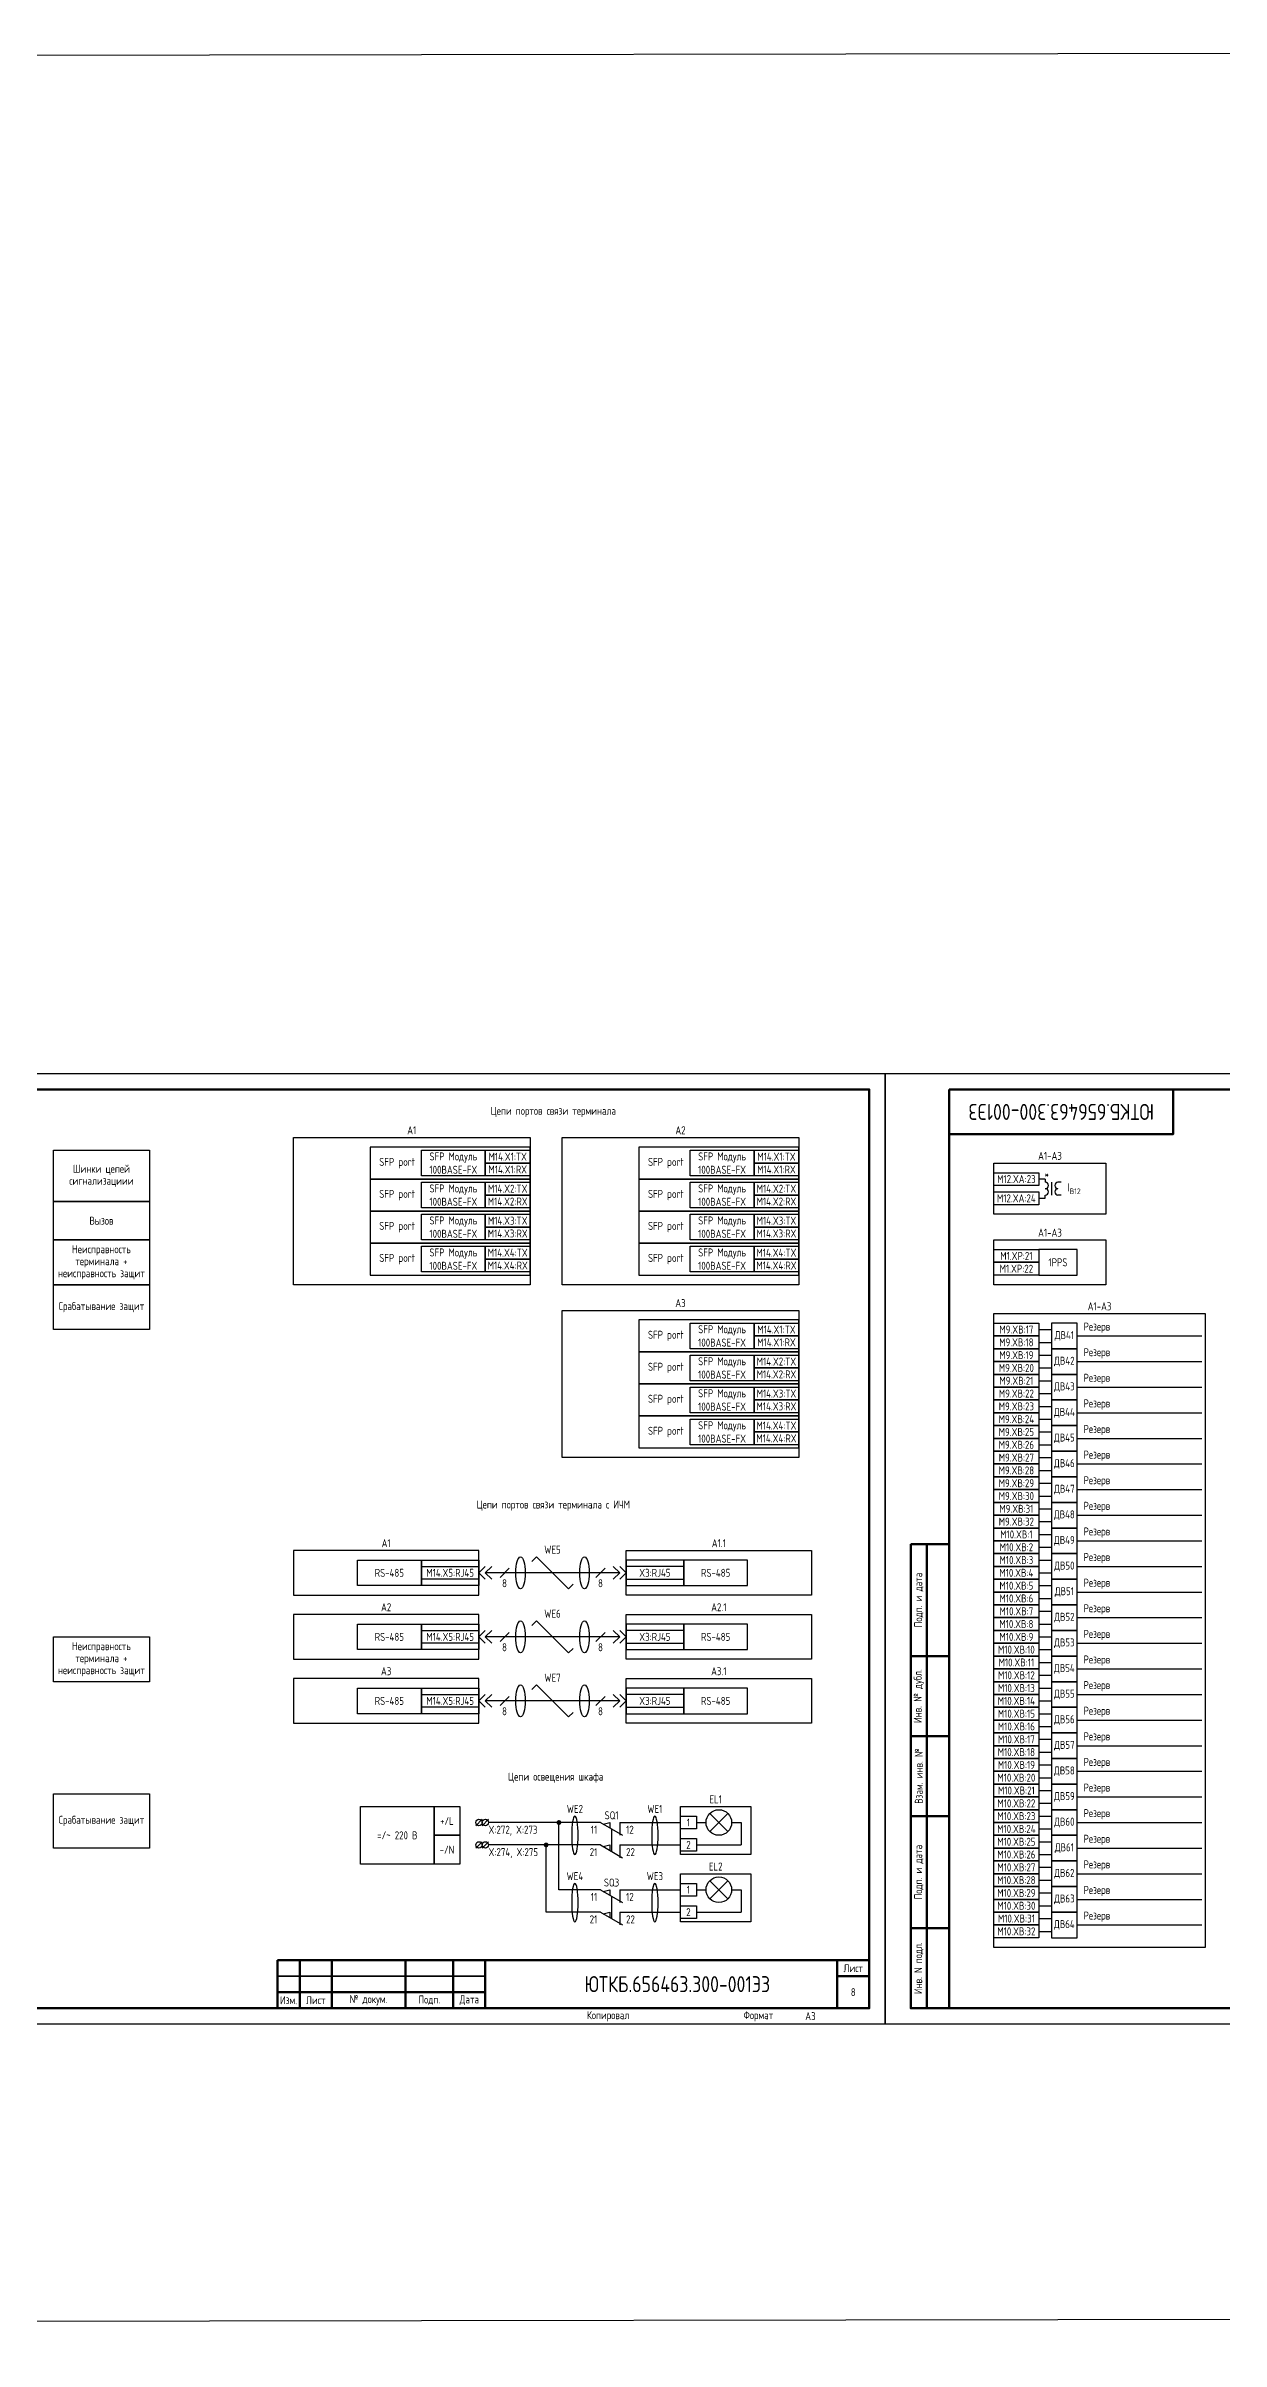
# Model space of a CAD drawing. Header units: millimetres. Extents: x -1245 to 5086, y -99 to 618.
# Drawn here: x 3098 to 3465, y -99 to 618 of the extents above; entities that cross this region are included whole.
import ezdxf

# ---------------------------------------------------------------- set-up
doc = ezdxf.new("R2010")
doc.units = ezdxf.units.MM
doc.styles.add('Gost_type_A', font='GOST_A.TTF')

# ---------------------------------------------------------------- blocks, each defined once
blk = doc.blocks.new('Формат_А3')
blk.add_lwpolyline([(-420, 297), (0, 297), (0, 0), (-420, 0)], close=True)
at = {"lineweight": 50}
blk.add_lwpolyline([(-400, 292), (-5, 292), (-5, 5), (-400, 5)], close=True, dxfattribs=at)
blk = doc.blocks.new('Штамп малый нижний')
at = {"lineweight": 50}
for points in [[(-185, 15), (-178, 15), (-178, 5), (-185, 5)], [(-178, 15), (-168, 15), (-168, 5), (-178, 5)], [(-168, 15), (-145, 15), (-145, 5), (-168, 5)], [(-145, 15), (-130, 15), (-130, 5), (-145, 5)], [(-130, 15), (-120, 15), (-120, 5), (-130, 5)], [(-120, 15), (-10, 15), (-10, 0), (-120, 0)], [(-10, 15), (0, 15), (0, 10), (-10, 10)], [(-10, 10), (0, 10), (0, 0), (-10, 0)], [(-185, 5), (-178, 5), (-178, 0), (-185, 0)], [(-178, 5), (-168, 5), (-168, 0), (-178, 0)], [(-168, 5), (-145, 5), (-145, 0), (-168, 0)], [(-145, 5), (-130, 5), (-130, 0), (-145, 0)], [(-130, 5), (-120, 5), (-120, 0), (-130, 0)]]:
    blk.add_lwpolyline(points, close=True, dxfattribs=at)
for points in [[(-185, 15), (-178, 15), (-178, 10), (-185, 10)], [(-178, 15), (-168, 15), (-168, 10), (-178, 10)], [(-168, 15), (-145, 15), (-145, 10), (-168, 10)], [(-145, 15), (-130, 15), (-130, 10), (-145, 10)], [(-130, 15), (-120, 15), (-120, 10), (-130, 10)], [(-185, 10), (-178, 10), (-178, 5), (-185, 5)], [(-178, 10), (-168, 10), (-168, 5), (-178, 5)], [(-168, 10), (-145, 10), (-145, 5), (-168, 5)], [(-145, 10), (-130, 10), (-130, 5), (-145, 5)], [(-130, 10), (-120, 10), (-120, 5), (-130, 5)]]:
    blk.add_lwpolyline(points, close=True)
at = {"char_height": 2.5, "style": 'Gost_type_A'}
for s, insert, width, attachment_point in [('Лист', (-5, 12.5), 10, 5), ('Изм.', (-181.5, 2.5), 7, 5), ('Лист', (-173, 2.5), 10, 5), ('№ докум.', (-156.5, 2.5), 23, 5), ('Подп.', (-137.5, 2.5), 15, 5), ('Дата', (-125, 2.5), 10, 5), ('Копировал', (-75, -2.53), 13.1202, 6), ('Формат', (-30, -2.53), 13.1202, 6)]:
    blk.add_mtext(s, dxfattribs=dict(at, insert=insert, width=width, attachment_point=attachment_point))
blk = doc.blocks.new('Штамп угловой верхний')
at = {"lineweight": 50}
blk.add_lwpolyline([(0, 0), (70, 0), (70, -14), (0, -14)], close=True, dxfattribs=at)
blk = doc.blocks.new('Штамп левый нижний')
at = {"lineweight": 50}
for points in [[(-12, 145), (-7, 145), (-7, 110), (-12, 110)], [(-7, 145), (0, 145), (0, 110), (-7, 110)], [(-12, 110), (-7, 110), (-7, 85), (-12, 85)], [(-7, 110), (0, 110), (0, 85), (-7, 85)], [(-12, 85), (-7, 85), (-7, 60), (-12, 60)], [(-7, 85), (0, 85), (0, 60), (-7, 60)], [(-12, 60), (-7, 60), (-7, 25), (-12, 25)], [(-7, 60), (0, 60), (0, 25), (-7, 25)], [(-12, 25), (-7, 25), (-7, 0), (-12, 0)], [(-7, 25), (0, 25), (0, 0), (-7, 0)]]:
    blk.add_lwpolyline(points, close=True, dxfattribs=at)
at = {"char_height": 2.5, "attachment_point": 5, "rotation": 90, "style": 'Gost_type_A'}
for s, insert, width in [('Подп. и дата', (-9.5, 127.5), 35), ('Инв. № дубл.', (-9.5, 97.5), 25), ('Взам. инв. №', (-9.5, 72.5), 25), ('Подп. и дата', (-9.5, 42.5), 35), ('Инв. N подл.', (-9.5, 12.5), 25)]:
    blk.add_mtext(s, dxfattribs=dict(at, insert=insert, width=width))
blk = doc.blocks.new('POINT')
at = {"const_width": 0.75}
blk.add_lwpolyline([(-0.375, 0, 1), (0.375, 0, 1)], format="xyb", close=True, dxfattribs=at)

msp = doc.modelspace()

# ---------------------------------------------------------------- linework, layer by layer
for p, q in [((3410, 264), (3408, 264)), ((3408, 258), (3410, 258)), ((3408, 217), (3412, 217)), ((3408, 213), (3412, 213)), ((3408, 209), (3412, 209)), ((3420, 215), (3459, 215)), ((3408, 205), (3412, 205)), ((3408, 201), (3412, 201)), ((3420, 207), (3459, 207)), ((3408, 197), (3412, 197)), ((3420, 199), (3459, 199)), ((3408, 193), (3412, 193)), ((3408, 189), (3412, 189)), ((3420, 191), (3459, 191)), ((3408, 185), (3412, 185)), ((3408, 181), (3412, 181)), ((3420, 183), (3459, 183)), ((3408, 177), (3412, 177)), ((3408, 173), (3412, 173)), ((3420, 175), (3459, 175)), ((3408, 169), (3412, 169)), ((3408, 165), (3412, 165)), ((3420, 167), (3459, 167)), ((3408, 161), (3412, 161)), ((3420, 159), (3459, 159)), ((3408, 157), (3412, 157)), ((3408, 153), (3412, 153)), ((3420, 151), (3459, 151)), ((3249.53, 144.53), (3251, 146)), ((3251, 146), (3261, 136)), ((3408, 149), (3412, 149)), ((3408, 145), (3412, 145)), ((3233, 141), (3235, 143)), ((3233, 141), (3235, 143)), ((3233, 141), (3235, 139)), ((3233, 141), (3235, 139)), ((3235, 141), (3237, 143)), ((3235, 141), (3237, 143)), ((3277, 141), (3235, 141)), ((3235, 141), (3237, 139)), ((3235, 141), (3237, 139)), ((3242.41, 142.41), (3239.59, 139.59)), ((3261, 136), (3262.41, 137.41)), ((3272.41, 142.41), (3269.59, 139.59)), ((3277, 141), (3275, 143)), ((3277, 141), (3275, 143)), ((3277, 141), (3275, 139)), ((3277, 141), (3275, 139)), ((3279, 141), (3277, 143)), ((3279, 141), (3277, 143)), ((3279, 141), (3277, 139)), ((3279, 141), (3277, 139)), ((3408, 141), (3412, 141)), ((3408, 137), (3412, 137)), ((3420, 143), (3459, 143)), ((3408, 133), (3412, 133)), ((3420, 135), (3459, 135)), ((3233, 121), (3235, 123)), ((3233, 121), (3235, 123)), ((3235, 121), (3237, 123)), ((3235, 121), (3237, 123)), ((3242.41, 122.41), (3239.59, 119.59)), ((3249.53, 124.53), (3251, 126)), ((3251, 126), (3261, 116)), ((3272.41, 122.41), (3269.59, 119.59)), ((3277, 121), (3275, 123)), ((3277, 121), (3275, 123)), ((3279, 121), (3277, 123)), ((3279, 121), (3277, 123)), ((3408, 129), (3412, 129)), ((3408, 125), (3412, 125)), ((3420, 127), (3459, 127)), ((3233, 121), (3235, 119)), ((3233, 121), (3235, 119)), ((3277, 121), (3235, 121)), ((3235, 121), (3237, 119)), ((3235, 121), (3237, 119)), ((3261, 116), (3262.41, 117.41)), ((3277, 121), (3275, 119)), ((3277, 121), (3275, 119)), ((3279, 121), (3277, 119)), ((3279, 121), (3277, 119)), ((3408, 121), (3412, 121)), ((3408, 117), (3412, 117)), ((3420, 119), (3459, 119)), ((3408, 113), (3412, 113)), ((3408, 109), (3412, 109)), ((3420, 111), (3459, 111)), ((3233, 101), (3235, 103)), ((3233, 101), (3235, 103)), ((3233, 101), (3235, 99)), ((3233, 101), (3235, 99)), ((3235, 101), (3237, 103)), ((3235, 101), (3237, 103)), ((3277, 101), (3235, 101)), ((3235, 101), (3237, 99)), ((3235, 101), (3237, 99)), ((3242.41, 102.41), (3239.59, 99.59)), ((3249.53, 104.53), (3251, 106)), ((3251, 106), (3261, 96)), ((3272.41, 102.41), (3269.59, 99.59)), ((3277, 101), (3275, 103)), ((3277, 101), (3275, 103)), ((3277, 101), (3275, 99)), ((3277, 101), (3275, 99)), ((3279, 101), (3277, 103)), ((3279, 101), (3277, 103)), ((3279, 101), (3277, 99)), ((3279, 101), (3277, 99)), ((3408, 105), (3412, 105)), ((3408, 101), (3412, 101)), ((3420, 103), (3459, 103)), ((3261, 96), (3262.41, 97.41)), ((3408, 97), (3412, 97)), ((3420, 95), (3459, 95)), ((3408, 93), (3412, 93)), ((3408, 89), (3412, 89)), ((3420, 87), (3459, 87)), ((3408, 85), (3412, 85)), ((3408, 81), (3412, 81)), ((3420, 79), (3459, 79)), ((3408, 77), (3412, 77)), ((3408, 73), (3412, 73)), ((3305.17, 65.83), (3310.83, 60.17)), ((3310.83, 65.83), (3305.17, 60.17)), ((3408, 69), (3412, 69)), ((3408, 65), (3412, 65)), ((3420, 71), (3459, 71)), ((3234.01, 64), (3232.01, 62)), ((3236.01, 64), (3234.01, 62)), ((3271, 63), (3236.01, 63)), ((3258, 42), (3258, 63)), ((3271, 63), (3277.92, 59)), ((3271.87, 62.5), (3273.87, 63)), ((3273.87, 63), (3273.87, 61.34)), ((3277, 63), (3277, 59)), ((3277, 63), (3296, 63)), ((3301, 63), (3304, 63)), ((3312, 63), (3315, 63)), ((3315, 63), (3315, 56)), ((3408, 61), (3412, 61)), ((3420, 63), (3459, 63)), ((3234.01, 57), (3232.01, 55)), ((3236.01, 57), (3234.01, 55)), ((3271, 56), (3236.01, 56)), ((3254, 35), (3254, 56)), ((3271, 56), (3277.92, 52)), ((3271.87, 55.5), (3273.87, 56)), ((3273.87, 56), (3273.87, 54.34)), ((3277, 56), (3277, 52)), ((3277, 56), (3296, 56)), ((3301, 56), (3315, 56)), ((3408, 57), (3412, 57)), ((3408, 53), (3412, 53)), ((3420, 55), (3459, 55)), ((3305.17, 44.83), (3310.83, 39.17)), ((3310.83, 44.83), (3305.17, 39.17)), ((3408, 49), (3412, 49)), ((3408, 45), (3412, 45)), ((3420, 47), (3459, 47)), ((3271, 42), (3258, 42)), ((3271, 42), (3277.92, 38)), ((3271.87, 41.5), (3273.87, 42)), ((3273.87, 42), (3273.87, 40.34)), ((3277, 42), (3277, 38)), ((3277, 42), (3296, 42)), ((3301, 42), (3304, 42)), ((3312, 42), (3315, 42)), ((3315, 42), (3315, 35)), ((3408, 41), (3412, 41)), ((3408, 37), (3412, 37)), ((3420, 39), (3459, 39)), ((3271, 35), (3254, 35)), ((3271, 35), (3277.92, 31)), ((3271.87, 34.5), (3273.87, 35)), ((3273.87, 35), (3273.87, 33.34)), ((3277, 35), (3277, 31)), ((3277, 35), (3296, 35)), ((3301, 35), (3315, 35)), ((3408, 33), (3412, 33)), ((3408, 29), (3412, 29)), ((3420, 31), (3459, 31))]:
    msp.add_line(p, q)
at = {"ltscale": 4}
for p, q in [((3410, 264), (3410, 263)), ((3410, 263.5), (3410, 263)), ((3410, 258), (3410, 259)), ((3412, 263), (3412, 259)), ((3412, 263), (3412, 259)), ((3415, 263), (3414, 263)), ((3415, 263), (3414, 263)), ((3415, 259), (3414, 259)), ((3415, 259), (3414, 259))]:
    msp.add_line(p, q, dxfattribs=at)
at = {"ltscale": 0.5}
for p, q in [((3274.46, 61), (3274.46, 54)), ((3274.46, 40), (3274.46, 33))]:
    msp.add_line(p, q, dxfattribs=at)
at = {"color": 3}
msp.add_lwpolyline([(-1245, 609), (5086, 618), (5086, -90), (-1245, -99)], close=True, dxfattribs=at)
for points in [[(3130, 257), (3100, 257), (3100, 273), (3130, 273)], [(3175, 277), (3249, 277), (3249, 231), (3175, 231)], [(3199, 264), (3249, 264), (3249, 274), (3199, 274)], [(3215, 273), (3235, 273), (3235, 265), (3215, 265)], [(3235, 273), (3249, 273), (3249, 269), (3235, 269)], [(3259, 277), (3333, 277), (3333, 231), (3259, 231)], [(3283, 264), (3333, 264), (3333, 274), (3283, 274)], [(3299, 273), (3319, 273), (3319, 265), (3299, 265)], [(3319, 273), (3333, 273), (3333, 269), (3319, 269)], [(3235, 269), (3249, 269), (3249, 265), (3235, 265)], [(3319, 269), (3333, 269), (3333, 265), (3319, 265)], [(3394, 269), (3429, 269), (3429, 253), (3394, 253)], [(3394, 266), (3408, 266), (3408, 262), (3394, 262)], [(3199, 254), (3249, 254), (3249, 264), (3199, 264)], [(3215, 263), (3235, 263), (3235, 255), (3215, 255)], [(3235, 263), (3249, 263), (3249, 259), (3235, 259)], [(3235, 259), (3249, 259), (3249, 255), (3235, 255)], [(3283, 254), (3333, 254), (3333, 264), (3283, 264)], [(3299, 263), (3319, 263), (3319, 255), (3299, 255)], [(3319, 263), (3333, 263), (3333, 259), (3319, 259)], [(3319, 259), (3333, 259), (3333, 255), (3319, 255)], [(3394, 260), (3408, 260), (3408, 256), (3394, 256)], [(3130, 245), (3100, 245), (3100, 257), (3130, 257)], [(3199, 244), (3249, 244), (3249, 254), (3199, 254)], [(3215, 253), (3235, 253), (3235, 245), (3215, 245)], [(3235, 253), (3249, 253), (3249, 249), (3235, 249)], [(3283, 244), (3333, 244), (3333, 254), (3283, 254)], [(3299, 253), (3319, 253), (3319, 245), (3299, 245)], [(3319, 253), (3333, 253), (3333, 249), (3319, 249)], [(3130, 231), (3100, 231), (3100, 245), (3130, 245)], [(3199, 234), (3249, 234), (3249, 244), (3199, 244)], [(3235, 249), (3249, 249), (3249, 245), (3235, 245)], [(3283, 234), (3333, 234), (3333, 244), (3283, 244)], [(3319, 249), (3333, 249), (3333, 245), (3319, 245)], [(3394, 245), (3429, 245), (3429, 231), (3394, 231)], [(3215, 243), (3235, 243), (3235, 235), (3215, 235)], [(3235, 243), (3249, 243), (3249, 239), (3235, 239)], [(3235, 239), (3249, 239), (3249, 235), (3235, 235)], [(3299, 243), (3319, 243), (3319, 235), (3299, 235)], [(3319, 243), (3333, 243), (3333, 239), (3319, 239)], [(3319, 239), (3333, 239), (3333, 235), (3319, 235)], [(3394, 242), (3408, 242), (3408, 238), (3394, 238)], [(3394, 238), (3408, 238), (3408, 234), (3394, 234)], [(3130, 217), (3100, 217), (3100, 231), (3130, 231)], [(3259, 223), (3333, 223), (3333, 177), (3259, 177)], [(3283, 210), (3333, 210), (3333, 220), (3283, 220)], [(3299, 219), (3319, 219), (3319, 211), (3299, 211)], [(3319, 219), (3333, 219), (3333, 215), (3319, 215)], [(3394, 222), (3460, 222), (3460, 24), (3394, 24)], [(3394, 219), (3408, 219), (3408, 215), (3394, 215)], [(3283, 200), (3333, 200), (3333, 210), (3283, 210)], [(3299, 209), (3319, 209), (3319, 201), (3299, 201)], [(3319, 215), (3333, 215), (3333, 211), (3319, 211)], [(3319, 209), (3333, 209), (3333, 205), (3319, 205)], [(3394, 215), (3408, 215), (3408, 211), (3394, 211)], [(3394, 211), (3408, 211), (3408, 207), (3394, 207)], [(3319, 205), (3333, 205), (3333, 201), (3319, 201)], [(3394, 207), (3408, 207), (3408, 203), (3394, 203)], [(3394, 203), (3408, 203), (3408, 199), (3394, 199)], [(3283, 190), (3333, 190), (3333, 200), (3283, 200)], [(3299, 199), (3319, 199), (3319, 191), (3299, 191)], [(3319, 199), (3333, 199), (3333, 195), (3319, 195)], [(3319, 195), (3333, 195), (3333, 191), (3319, 191)], [(3394, 199), (3408, 199), (3408, 195), (3394, 195)], [(3394, 195), (3408, 195), (3408, 191), (3394, 191)], [(3283, 180), (3333, 180), (3333, 190), (3283, 190)], [(3299, 189), (3319, 189), (3319, 181), (3299, 181)], [(3319, 189), (3333, 189), (3333, 185), (3319, 185)], [(3394, 191), (3408, 191), (3408, 187), (3394, 187)], [(3394, 187), (3408, 187), (3408, 183), (3394, 183)], [(3319, 185), (3333, 185), (3333, 181), (3319, 181)], [(3394, 183), (3408, 183), (3408, 179), (3394, 179)], [(3394, 179), (3408, 179), (3408, 175), (3394, 175)], [(3394, 175), (3408, 175), (3408, 171), (3394, 171)], [(3394, 171), (3408, 171), (3408, 167), (3394, 167)], [(3394, 167), (3408, 167), (3408, 163), (3394, 163)], [(3394, 163), (3408, 163), (3408, 159), (3394, 159)], [(3394, 159), (3408, 159), (3408, 155), (3394, 155)], [(3394, 155), (3408, 155), (3408, 151), (3394, 151)], [(3394, 151), (3408, 151), (3408, 147), (3394, 147)], [(3175, 134), (3233, 134), (3233, 148), (3175, 148)], [(3195, 145), (3215, 145), (3215, 137), (3195, 137)], [(3215, 145), (3233, 145), (3233, 137), (3215, 137)], [(3337, 134), (3279, 134), (3279, 148), (3337, 148)], [(3297, 145), (3279, 145), (3279, 137), (3297, 137)], [(3317, 145), (3297, 145), (3297, 137), (3317, 137)], [(3394, 147), (3408, 147), (3408, 143), (3394, 143)], [(3215, 143), (3233, 143), (3233, 139), (3215, 139)], [(3297, 143), (3279, 143), (3279, 139), (3297, 139)], [(3394, 143), (3408, 143), (3408, 139), (3394, 139)], [(3394, 139), (3408, 139), (3408, 135), (3394, 135)], [(3394, 135), (3408, 135), (3408, 131), (3394, 131)], [(3394, 131), (3408, 131), (3408, 127), (3394, 127)], [(3175, 114), (3233, 114), (3233, 128), (3175, 128)], [(3195, 125), (3215, 125), (3215, 117), (3195, 117)], [(3215, 125), (3233, 125), (3233, 117), (3215, 117)], [(3215, 123), (3233, 123), (3233, 119), (3215, 119)], [(3337, 114), (3279, 114), (3279, 128), (3337, 128)], [(3297, 125), (3279, 125), (3279, 117), (3297, 117)], [(3297, 123), (3279, 123), (3279, 119), (3297, 119)], [(3317, 125), (3297, 125), (3297, 117), (3317, 117)], [(3394, 127), (3408, 127), (3408, 123), (3394, 123)], [(3394, 123), (3408, 123), (3408, 119), (3394, 119)], [(3130, 107), (3100, 107), (3100, 121), (3130, 121)], [(3394, 119), (3408, 119), (3408, 115), (3394, 115)], [(3394, 115), (3408, 115), (3408, 111), (3394, 111)], [(3175, 94), (3233, 94), (3233, 108), (3175, 108)], [(3337, 94), (3279, 94), (3279, 108), (3337, 108)], [(3394, 111), (3408, 111), (3408, 107), (3394, 107)], [(3195, 105), (3215, 105), (3215, 97), (3195, 97)], [(3215, 105), (3233, 105), (3233, 97), (3215, 97)], [(3215, 103), (3233, 103), (3233, 99), (3215, 99)], [(3297, 105), (3279, 105), (3279, 97), (3297, 97)], [(3297, 103), (3279, 103), (3279, 99), (3297, 99)], [(3317, 105), (3297, 105), (3297, 97), (3317, 97)], [(3394, 107), (3408, 107), (3408, 103), (3394, 103)], [(3394, 103), (3408, 103), (3408, 99), (3394, 99)], [(3394, 99), (3408, 99), (3408, 95), (3394, 95)], [(3394, 95), (3408, 95), (3408, 91), (3394, 91)], [(3394, 91), (3408, 91), (3408, 87), (3394, 87)], [(3394, 87), (3408, 87), (3408, 83), (3394, 83)], [(3394, 83), (3408, 83), (3408, 79), (3394, 79)], [(3394, 79), (3408, 79), (3408, 75), (3394, 75)], [(3130, 55), (3100, 55), (3100, 72), (3130, 72)], [(3394, 75), (3408, 75), (3408, 71), (3394, 71)], [(3219, 50), (3196, 50), (3196, 68), (3219, 68)], [(3227, 59), (3219, 59), (3219, 68), (3227, 68)], [(3296, 68), (3318, 68), (3318, 53), (3296, 53)], [(3296, 65), (3301, 65), (3301, 61), (3296, 61)], [(3394, 71), (3408, 71), (3408, 67), (3394, 67)], [(3394, 67), (3408, 67), (3408, 63), (3394, 63)], [(3227, 50), (3219, 50), (3219, 59), (3227, 59)], [(3296, 58), (3301, 58), (3301, 54), (3296, 54)], [(3394, 63), (3408, 63), (3408, 59), (3394, 59)], [(3394, 59), (3408, 59), (3408, 55), (3394, 55)], [(3394, 55), (3408, 55), (3408, 51), (3394, 51)], [(3394, 51), (3408, 51), (3408, 47), (3394, 47)], [(3296, 47), (3318, 47), (3318, 32), (3296, 32)], [(3296, 44), (3301, 44), (3301, 40), (3296, 40)], [(3394, 47), (3408, 47), (3408, 43), (3394, 43)], [(3296, 37), (3301, 37), (3301, 33), (3296, 33)], [(3394, 43), (3408, 43), (3408, 39), (3394, 39)], [(3394, 39), (3408, 39), (3408, 35), (3394, 35)], [(3394, 35), (3408, 35), (3408, 31), (3394, 31)], [(3394, 31), (3408, 31), (3408, 27), (3394, 27)]]:
    msp.add_lwpolyline(points, close=True)
at = {"ltscale": 4}
for points in [[(3408, 234), (3420, 234), (3420, 242), (3408, 242)], [(3412, 211), (3420, 211), (3420, 219), (3412, 219)], [(3412, 203), (3420, 203), (3420, 211), (3412, 211)], [(3412, 195), (3420, 195), (3420, 203), (3412, 203)], [(3412, 187), (3420, 187), (3420, 195), (3412, 195)], [(3412, 179), (3420, 179), (3420, 187), (3412, 187)], [(3412, 171), (3420, 171), (3420, 179), (3412, 179)], [(3412, 163), (3420, 163), (3420, 171), (3412, 171)], [(3412, 155), (3420, 155), (3420, 163), (3412, 163)], [(3412, 147), (3420, 147), (3420, 155), (3412, 155)], [(3412, 139), (3420, 139), (3420, 147), (3412, 147)], [(3412, 131), (3420, 131), (3420, 139), (3412, 139)], [(3412, 123), (3420, 123), (3420, 131), (3412, 131)], [(3412, 115), (3420, 115), (3420, 123), (3412, 123)], [(3412, 107), (3420, 107), (3420, 115), (3412, 115)], [(3412, 99), (3420, 99), (3420, 107), (3412, 107)], [(3412, 91), (3420, 91), (3420, 99), (3412, 99)], [(3412, 83), (3420, 83), (3420, 91), (3412, 91)], [(3412, 75), (3420, 75), (3420, 83), (3412, 83)], [(3412, 67), (3420, 67), (3420, 75), (3412, 75)], [(3412, 59), (3420, 59), (3420, 67), (3412, 67)], [(3412, 51), (3420, 51), (3420, 59), (3412, 59)], [(3412, 43), (3420, 43), (3420, 51), (3412, 51)], [(3412, 35), (3420, 35), (3420, 43), (3412, 43)], [(3412, 27), (3420, 27), (3420, 35), (3412, 35)]]:
    msp.add_lwpolyline(points, close=True, dxfattribs=at)
for centre, radius in [((3308, 63), 4), ((3233.01, 63), 1), ((3235.01, 63), 1), ((3233.01, 56), 1), ((3235.01, 56), 1), ((3308, 42), 4)]:
    msp.add_circle(centre, radius)
for centre, start, end in [((3410, 262), 270, 90), ((3410, 262), 270, 90), ((3410, 260), 270, 90), ((3410, 260), 270, 90), ((3414, 262), 90, 270), ((3414, 262), 90, 270), ((3414, 260), 90, 270), ((3414, 260), 90, 270)]:
    msp.add_arc(centre, 1, start, end, dxfattribs=at)
for centre in [(3246, 141), (3266, 141), (3246, 121), (3266, 121), (3246, 101), (3266, 101)]:
    msp.add_ellipse(centre, major_axis=(0, -5), ratio=0.293778)
at = {"extrusion": (0, 0, -1)}
for centre in [(3263, 59), (3288, 59), (3263, 38), (3288, 38)]:
    msp.add_ellipse(centre, major_axis=(0, -6), ratio=0.166667, dxfattribs=at)

# ---------------------------------------------------------------- block references
for name, p in [('Формат_А3', (3360, 0)), ('Формат_А3', (3780, 0)), ('Штамп угловой верхний', (3380, 292)), ('Штамп левый нижний', (3380, 5)), ('POINT', (3258, 63)), ('POINT', (3254, 56)), ('Штамп малый нижний', (3355, 5))]:
    msp.add_blockref(name, p)

# ---------------------------------------------------------------- texts
at = {"insert": (3415, 285), "char_height": 5, "width": 70, "attachment_point": 5, "rotation": 180, "style": 'Gost_type_A'}
msp.add_mtext('ЮТКБ.656463.300-001Э3', dxfattribs=at)
at = {"char_height": 2.5, "line_spacing_factor": 0.9, "style": 'Gost_type_A'}
for s, insert, width, attachment_point in [('A1', (3212, 278), 74.0002, 8), ('Цепи портов связи терминала', (3256.25, 285), 197.5, 5), ('A2', (3296, 278), 74.0002, 8), ('A1-A3', (3411.5, 270), 35, 8), ('Шинки цепей сигнализациии', (3115, 265), 29.9999, 5), ('Вызов', (3115, 251), 29.9999, 5), ('A1-A3', (3411.5, 246), 35, 8), ('Неисправность терминала + неисправность защит', (3115, 238), 29.9999, 5), ('Срабатывание защит', (3115, 224), 29.9999, 5), ('A3', (3296, 224), 74.0002, 8), ('A1-A3', (3427, 223), 66, 8), ('Цепи портов связи терминала с ИЧМ', (3256.25, 162), 197.5, 5), ('A1', (3204, 149), 58.0002, 8), ('A1.1', (3308, 149), 58.0002, 8), ('A2', (3204, 129), 58.0002, 8), ('A2.1', (3308, 129), 58.0002, 8), ('Неисправность терминала + неисправность защит', (3115, 114), 29.9999, 5), ('A3', (3204, 109), 58.0002, 8), ('A3.1', (3308, 109), 58.0002, 8), ('Цепи освещения шкафа', (3257, 77), 122, 5), ('Срабатывание защит', (3115, 63.5), 29.9999, 5), ('+/L', (3223, 63.5), 8, 5), ('EL1', (3307, 69), 21.9942, 8), ('=/~ 220 В', (3207.5, 59), 23, 5), ('X:272, X:273', (3236.01, 62), 17.9949, 1), ('-/N', (3223, 54.5), 8, 5), ('X:274, X:275', (3236.01, 55), 17.9949, 1), ('EL2', (3307, 48), 21.9942, 8)]:
    msp.add_mtext(s, dxfattribs=dict(at, insert=insert, width=width, attachment_point=attachment_point))
at = {"style": 'Gost_type_A'}
for s, insert, char_height, width, attachment_point in [('SFP port', (3213, 269), 2.5, 20, 6), ('SFP Mодуль 100BASE-FX', (3225, 269), 2.5, 19.9998, 5), ('M14.X1:RX', (3242, 267), 2.5, 14, 5), ('M14.X1:TX', (3242, 271), 2.5, 14, 5), ('SFP port', (3297, 269), 2.5, 20, 6), ('SFP Mодуль 100BASE-FX', (3309, 269), 2.5, 19.9998, 5), ('M14.X1:RX', (3326, 267), 2.5, 14, 5), ('M14.X1:TX', (3326, 271), 2.5, 14, 5), ('*', (3410.5, 265.5), 2.5, 3, 5), ('SFP port', (3213, 259), 2.5, 20, 6), ('SFP Mодуль 100BASE-FX', (3225, 259), 2.5, 19.9998, 5), ('M14.X2:RX', (3242, 257), 2.5, 14, 5), ('M14.X2:TX', (3242, 261), 2.5, 14, 5), ('SFP port', (3297, 259), 2.5, 20, 6), ('SFP Mодуль 100BASE-FX', (3309, 259), 2.5, 19.9998, 5), ('M14.X2:RX', (3326, 257), 2.5, 14, 5), ('M14.X2:TX', (3326, 261), 2.5, 14, 5), ('M12.XA:24', (3400.99, 257.99), 2.5, 14.018, 5), ('M12.XA:23', (3401, 264), 2.5, 14, 5), ('\\A1;I{\\H0.7x;\\S^ В12;}', (3417, 261), 2.5, 8, 4), ('SFP Mодуль 100BASE-FX', (3225, 249), 2.5, 19.9998, 5), ('M14.X3:TX', (3242, 251), 2.5, 14, 5), ('SFP Mодуль 100BASE-FX', (3309, 249), 2.5, 19.9998, 5), ('M14.X3:TX', (3326, 251), 2.5, 14, 5), ('SFP port', (3213, 249), 2.5, 20, 6), ('M14.X3:RX', (3242, 247), 2.5, 14, 5), ('SFP port', (3297, 249), 2.5, 20, 6), ('M14.X3:RX', (3326, 247), 2.5, 14, 5), ('SFP port', (3213, 239), 2.5, 20, 6), ('SFP Mодуль 100BASE-FX', (3225, 239), 2.5, 19.9998, 5), ('M14.X4:RX', (3242, 237), 2.5, 14, 5), ('M14.X4:TX', (3242, 241), 2.5, 14, 5), ('SFP port', (3297, 239), 2.5, 20, 6), ('SFP Mодуль 100BASE-FX', (3309, 239), 2.5, 19.9998, 5), ('M14.X4:RX', (3326, 237), 2.5, 14, 5), ('M14.X4:TX', (3326, 241), 2.5, 14, 5), ('M1.XP:22', (3401, 236), 2.5, 14, 5), ('M1.XP:21', (3401, 240), 2.5, 14, 5), ('1PPS', (3414, 238), 2.5, 12, 5), ('SFP port', (3297, 215), 2.5, 20, 6), ('SFP Mодуль 100BASE-FX', (3309, 215), 2.5, 19.9998, 5), ('M14.X1:TX', (3326, 217), 2.5, 14, 5), ('M9.XВ:17', (3401, 217), 2.5, 14, 5), ('ДВ41', (3416, 215), 2.5, 7.9998, 5), ('Резерв', (3422, 216), 2.5, 37, 7), ('SFP Mодуль 100BASE-FX', (3309, 205), 2.5, 19.9998, 5), ('M14.X2:TX', (3326, 207), 2.5, 14, 5), ('M14.X1:RX', (3326, 213), 2.5, 14, 5), ('M9.XВ:18', (3401, 213), 2.5, 14, 5), ('M9.XВ:19', (3401, 209), 2.5, 14, 5), ('ДВ42', (3416, 207), 2.5, 7.9998, 5), ('Резерв', (3422, 208), 2.5, 37, 7), ('SFP port', (3297, 205), 2.5, 20, 6), ('M14.X2:RX', (3326, 203), 2.5, 14, 5), ('M9.XВ:20', (3401, 205), 2.5, 14, 5), ('M9.XВ:21', (3401, 201), 2.5, 14, 5), ('Резерв', (3422, 200), 2.5, 37, 7), ('SFP port', (3297, 195), 2.5, 20, 6), ('SFP Mодуль 100BASE-FX', (3309, 195), 2.5, 19.9998, 5), ('M14.X3:RX', (3326, 193), 2.5, 14, 5), ('M14.X3:TX', (3326, 197), 2.5, 14, 5), ('M9.XВ:23', (3401, 193), 2.5, 14, 5), ('M9.XВ:22', (3401, 197), 2.5, 14, 5), ('ДВ43', (3416, 199), 2.5, 7.9998, 5), ('Резерв', (3422, 192), 2.5, 37, 7), ('SFP port', (3297, 185), 2.5, 20, 6), ('SFP Mодуль 100BASE-FX', (3309, 185), 2.5, 19.9998, 5), ('M14.X4:TX', (3326, 187), 2.5, 14, 5), ('M9.XВ:24', (3401, 189), 2.5, 14, 5), ('ДВ44', (3416, 191), 2.5, 7.9998, 5), ('Резерв', (3422, 184), 2.5, 37, 7), ('M14.X4:RX', (3326, 183), 2.5, 14, 5), ('M9.XВ:25', (3401, 185), 2.5, 14, 5), ('M9.XВ:26', (3401, 181), 2.5, 14, 5), ('ДВ45', (3416, 183), 2.5, 7.9998, 5), ('M9.XВ:28', (3401, 173), 2.5, 14, 5), ('M9.XВ:27', (3401, 177), 2.5, 14, 5), ('ДВ46', (3416, 175), 2.5, 7.9998, 5), ('Резерв', (3422, 176), 2.5, 37, 7), ('M9.XВ:29', (3401, 169), 2.5, 14, 5), ('M9.XВ:30', (3401, 165), 2.5, 14, 5), ('ДВ47', (3416, 167), 2.5, 7.9998, 5), ('Резерв', (3422, 168), 2.5, 37, 7), ('M9.XВ:32', (3401, 157), 2.5, 14, 5), ('M9.XВ:31', (3401, 161), 2.5, 14, 5), ('ДВ48', (3416, 159), 2.5, 7.9998, 5), ('Резерв', (3422, 160), 2.5, 37, 7), ('M10.XВ:1', (3401, 153), 2.5, 14, 5), ('ДВ49', (3416, 151), 2.5, 7.9998, 5), ('Резерв', (3422, 152), 2.5, 37, 7), ('WE5', (3256, 147), 2.5, 20, 8), ('M10.XВ:3', (3401, 145), 2.5, 14, 5), ('M10.XВ:2', (3401, 149), 2.5, 14, 5), ('ДВ50', (3416, 143), 2.5, 7.9998, 5), ('Резерв', (3422, 144), 2.5, 37, 7), ('RS-485', (3205, 141), 2.5, 19.9998, 5), ('M14.X5:RJ45', (3224, 141), 2.5, 18.0002, 5), ('8', (3241, 139), 2.5, 20, 2), ('8', (3271, 139), 2.5, 20, 2), ('X3:RJ45', (3288, 141), 2.5, 18.0002, 5), ('RS-485', (3307, 141), 2.5, 19.9998, 5), ('M10.XВ:4', (3401, 141), 2.5, 14, 5), ('M10.XВ:5', (3401, 137), 2.5, 14, 5), ('ДВ51', (3416, 135), 2.5, 7.9998, 5), ('Резерв', (3422, 136), 2.5, 37, 7), ('WE6', (3256, 127), 2.5, 20, 8), ('M10.XВ:6', (3401, 133), 2.5, 14, 5), ('M10.XВ:7', (3401, 129), 2.5, 14, 5), ('Резерв', (3422, 128), 2.5, 37, 7), ('RS-485', (3205, 121), 2.5, 19.9998, 5), ('M14.X5:RJ45', (3224, 121), 2.5, 18.0002, 5), ('X3:RJ45', (3288, 121), 2.5, 18.0002, 5), ('RS-485', (3307, 121), 2.5, 19.9998, 5), ('M10.XВ:8', (3401, 125), 2.5, 14, 5), ('M10.XВ:9', (3401, 121), 2.5, 14, 5), ('ДВ52', (3416, 127), 2.5, 7.9998, 5), ('Резерв', (3422, 120), 2.5, 37, 7), ('8', (3241, 119), 2.5, 20, 2), ('8', (3271, 119), 2.5, 20, 2), ('M10.XВ:10', (3401, 117), 2.5, 14, 5), ('ДВ53', (3416, 119), 2.5, 7.9998, 5), ('Резерв', (3422, 112), 2.5, 37, 7), ('WE7', (3256, 107), 2.5, 20, 8), ('M10.XВ:12', (3401, 109), 2.5, 14, 5), ('M10.XВ:11', (3401, 113), 2.5, 14, 5), ('ДВ54', (3416, 111), 2.5, 7.9998, 5), ('RS-485', (3205, 101), 2.5, 19.9998, 5), ('M14.X5:RJ45', (3224, 101), 2.5, 18.0002, 5), ('X3:RJ45', (3288, 101), 2.5, 18.0002, 5), ('RS-485', (3307, 101), 2.5, 19.9998, 5), ('M10.XВ:14', (3401, 101), 2.5, 14, 5), ('M10.XВ:13', (3401, 105), 2.5, 14, 5), ('ДВ55', (3416, 103), 2.5, 7.9998, 5), ('Резерв', (3422, 104), 2.5, 37, 7), ('8', (3241, 99), 2.5, 20, 2), ('8', (3271, 99), 2.5, 20, 2), ('M10.XВ:15', (3401, 97), 2.5, 14, 5), ('M10.XВ:16', (3401, 93), 2.5, 14, 5), ('ДВ56', (3416, 95), 2.5, 7.9998, 5), ('Резерв', (3422, 96), 2.5, 37, 7), ('M10.XВ:18', (3401, 85), 2.5, 14, 5), ('M10.XВ:17', (3401, 89), 2.5, 14, 5), ('ДВ57', (3416, 87), 2.5, 7.9998, 5), ('Резерв', (3422, 88), 2.5, 37, 7), ('M10.XВ:19', (3401, 81), 2.5, 14, 5), ('ДВ58', (3416, 79), 2.5, 7.9998, 5), ('Резерв', (3422, 80), 2.5, 37, 7), ('M10.XВ:20', (3401, 77), 2.5, 14, 5), ('M10.XВ:21', (3401, 73), 2.5, 14, 5), ('ДВ59', (3416, 71), 2.5, 7.9998, 5), ('Резерв', (3422, 72), 2.5, 37, 7), ('WE2', (3263, 66), 2.5, 10, 8), ('SQ1', (3274.46, 64), 2.5, 10, 8), ('WE1', (3288, 66), 2.5, 10, 8), ('M10.XВ:23', (3401, 65), 2.5, 14, 5), ('M10.XВ:22', (3401, 69), 2.5, 14, 5), ('Резерв', (3422, 64), 2.5, 37, 7), ('11', (3270, 62), 2.5, 6, 3), ('12', (3279, 62), 2.5, 6, 1), ('1', (3298.5, 63), 2.5, 5, 5), ('M10.XВ:24', (3401, 61), 2.5, 14, 5), ('M10.XВ:25', (3401, 57), 2.5, 14, 5), ('ДВ60', (3416, 63), 2.5, 7.9998, 5), ('Резерв', (3422, 56), 2.5, 37, 7), ('21', (3270, 55), 2.5, 6, 3), ('22', (3279, 55), 2.5, 6, 1), ('2', (3298.5, 56), 2.5, 5, 5), ('M10.XВ:26', (3401, 53), 2.5, 14, 5), ('M10.XВ:27', (3401, 49), 2.5, 14, 5), ('ДВ61', (3416, 55), 2.5, 7.9998, 5), ('Резерв', (3422, 48), 2.5, 37, 7), ('WE4', (3263, 45), 2.5, 10, 8), ('SQ3', (3274.46, 43), 2.5, 10, 8), ('WE3', (3288, 45), 2.5, 10, 8), ('1', (3298.5, 42), 2.5, 5, 5), ('M10.XВ:28', (3401, 45), 2.5, 14, 5), ('ДВ62', (3416, 47), 2.5, 7.9998, 5), ('Резерв', (3422, 40), 2.5, 37, 7), ('11', (3270, 41), 2.5, 6, 3), ('12', (3279, 41), 2.5, 6, 1), ('2', (3298.5, 35), 2.5, 5, 5), ('M10.XВ:29', (3401, 41), 2.5, 14, 5), ('M10.XВ:30', (3401, 37), 2.5, 14, 5), ('ДВ63', (3416, 39), 2.5, 7.9998, 5), ('21', (3270, 34), 2.5, 6, 3), ('22', (3279, 34), 2.5, 6, 1), ('M10.XВ:32', (3401, 29), 2.5, 14, 5), ('M10.XВ:31', (3401, 33), 2.5, 14, 5), ('ДВ64', (3416, 31), 2.5, 7.9998, 5), ('Резерв', (3422, 32), 2.5, 37, 7), ('ЮТКБ.656463.300-001Э3', (3295, 12.5), 5, 120, 5), ('8', (3350, 10), 2.5, 10, 5), ('A3', (3335, 2.5), 2.5, 20, 4)]:
    msp.add_mtext(s, dxfattribs=dict(at, insert=insert, char_height=char_height, width=width, attachment_point=attachment_point))

doc.saveas('drawing.dxf')
